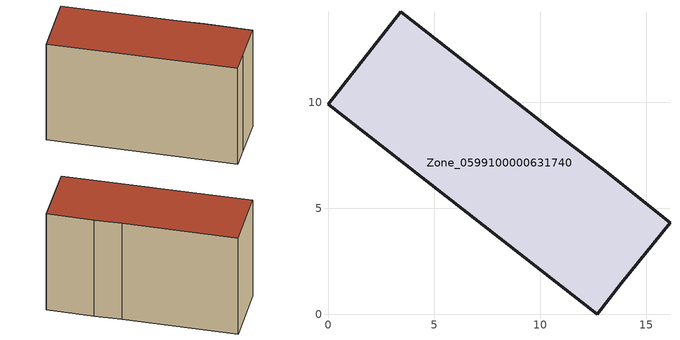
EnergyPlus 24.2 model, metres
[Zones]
Zone_0599100000631740
 floor ground (C_G): 3.41,14.28 11.11,8.25 12.97,6.85 16.12,4.33 13.82,1.46 12.69,0 0,9.92 z3.44
 wall outside (C_F): 3.41,14.28 0,9.92 12.69,0 13.82,1.46 16.12,4.33 12.97,6.85 11.11,8.25 3.41,14.28 z3.44:13.06
 roof outside (C_R): 11.11,8.25 3.41,14.28 0,9.92 12.69,0 13.82,1.46 16.12,4.33 12.97,6.85 z13.06
[BUILDING]
Pand.0599100000631740: North Axis=0; Terrain=City; Loads Convergence Tolerance Value=0.04; Temperature Convergence Tolerance Value=0.4; Solar Distribution=FullExterior; Maximum Number of Warmup Days=25; Minimum Number of Warmup Days=1
[Site:Location]
Rotterdam.The.Hague.AP_ZH_NLD Design_Conditions: Latitude=51.96; Longitude=4.45; Time Zone=1; Elevation=-4.5
[SITE:GROUNDTEMPERATURE:BUILDINGSURFACE]
18, 18, 18, 18, 18, 18, 18, 18, 18, 18, 18, 18
[MATERIAL] Thermal Absorptance=0.9; Solar Absorptance=0.7; Visible Absorptance=0.7
Name | Roughness | Thickness | Conductivity | Density | Specific Heat
G.TI.1946 | MediumSmooth | 0.15 | 1 | 540 | 1210
F.TI.1946 | Rough | 0.3 | 0.857143 | 1920 | 840
R.TI.1946 | MediumRough | 0.2 | 0.1 | 1500 | 1000
[CONSTRUCTION]
C_G: G.TI.1946
C_F: F.TI.1946
C_R: R.TI.1946
[ZONE]
Zone_0599100000631740: Type=1; Multiplier=1; Ceiling Height=Autocalculate; Volume=Autocalculate; Floor Area=autocalculate; Part of Total Floor Area=Yes
[ZONEINFILTRATION:DESIGNFLOWRATE]
Infil_Zone_0599100000631740: Zone or ZoneList or Space or SpaceList=Zone_0599100000631740; Schedule=AlwaysOn; Design Flow Rate Calculation Method=Flow/Area; Flow Rate per Floor Area=0.003; Constant Term Coefficient=1; Temperature Term Coefficient=0; Velocity Term Coefficient=0; Velocity Squared Term Coefficient=0
[HVACTEMPLATE:ZONE:IDEALLOADSAIRSYSTEM]
Zone_0599100000631740: Maximum Heating Supply Air Temperature=50; Minimum Cooling Supply Air Temperature=13; Maximum Heating Supply Air Humidity Ratio=0.0156; Minimum Cooling Supply Air Humidity Ratio=0.0077; Heating Limit=NoLimit; Cooling Limit=NoLimit; Dehumidification Control Type=ConstantSensibleHeatRatio; Cooling Sensible Heat Ratio=0.7; Dehumidification Setpoint=60; Humidification Control Type=None; Humidification Setpoint=30; Outdoor Air Method=None; Outdoor Air Flow Rate per Person=0.00944; Outdoor Air Flow Rate per Zone Floor Area=0; Outdoor Air Flow Rate per Zone=0; Demand Controlled Ventilation Type=None; Outdoor Air Economizer Type=NoEconomizer; Heat Recovery Type=None; Sensible Heat Recovery Effectiveness=0.7; Latent Heat Recovery Effectiveness=0.65
[ZONECONTROL:THERMOSTAT]
ThermostatControl_Zone_0599100000631740: Zone or ZoneList=Zone_0599100000631740; Control Type Schedule=DualSetpointControlType; Control 1=Thermostat_Zone_0599100000631740; Temperature Difference Between Cutout And Setpoint=0
[THERMOSTATSETPOINT:DUALSETPOINT]
Thermostat_Zone_0599100000631740: Heating Setpoint Temperature Schedule=HeatingSetpoint_Zone_0599100000631740; Cooling Setpoint Temperature Schedule=CoolingSetpoint_Zone_0599100000631740
[SCHEDULE:COMPACT]
HeatingSetpoint_Zone_0599100000631740: Through: 12/31, For: AllDays, Until: 24:00, 21
CoolingSetpoint_Zone_0599100000631740: Through: 12/31, For: AllDays, Until: 24:00, 24
DualSetpointControlType: Through: 12/31, For: AllDays, Until: 24:00, 4
AlwaysOn: Through: 12/31, For: AllDays, Until: 24:00, 1
